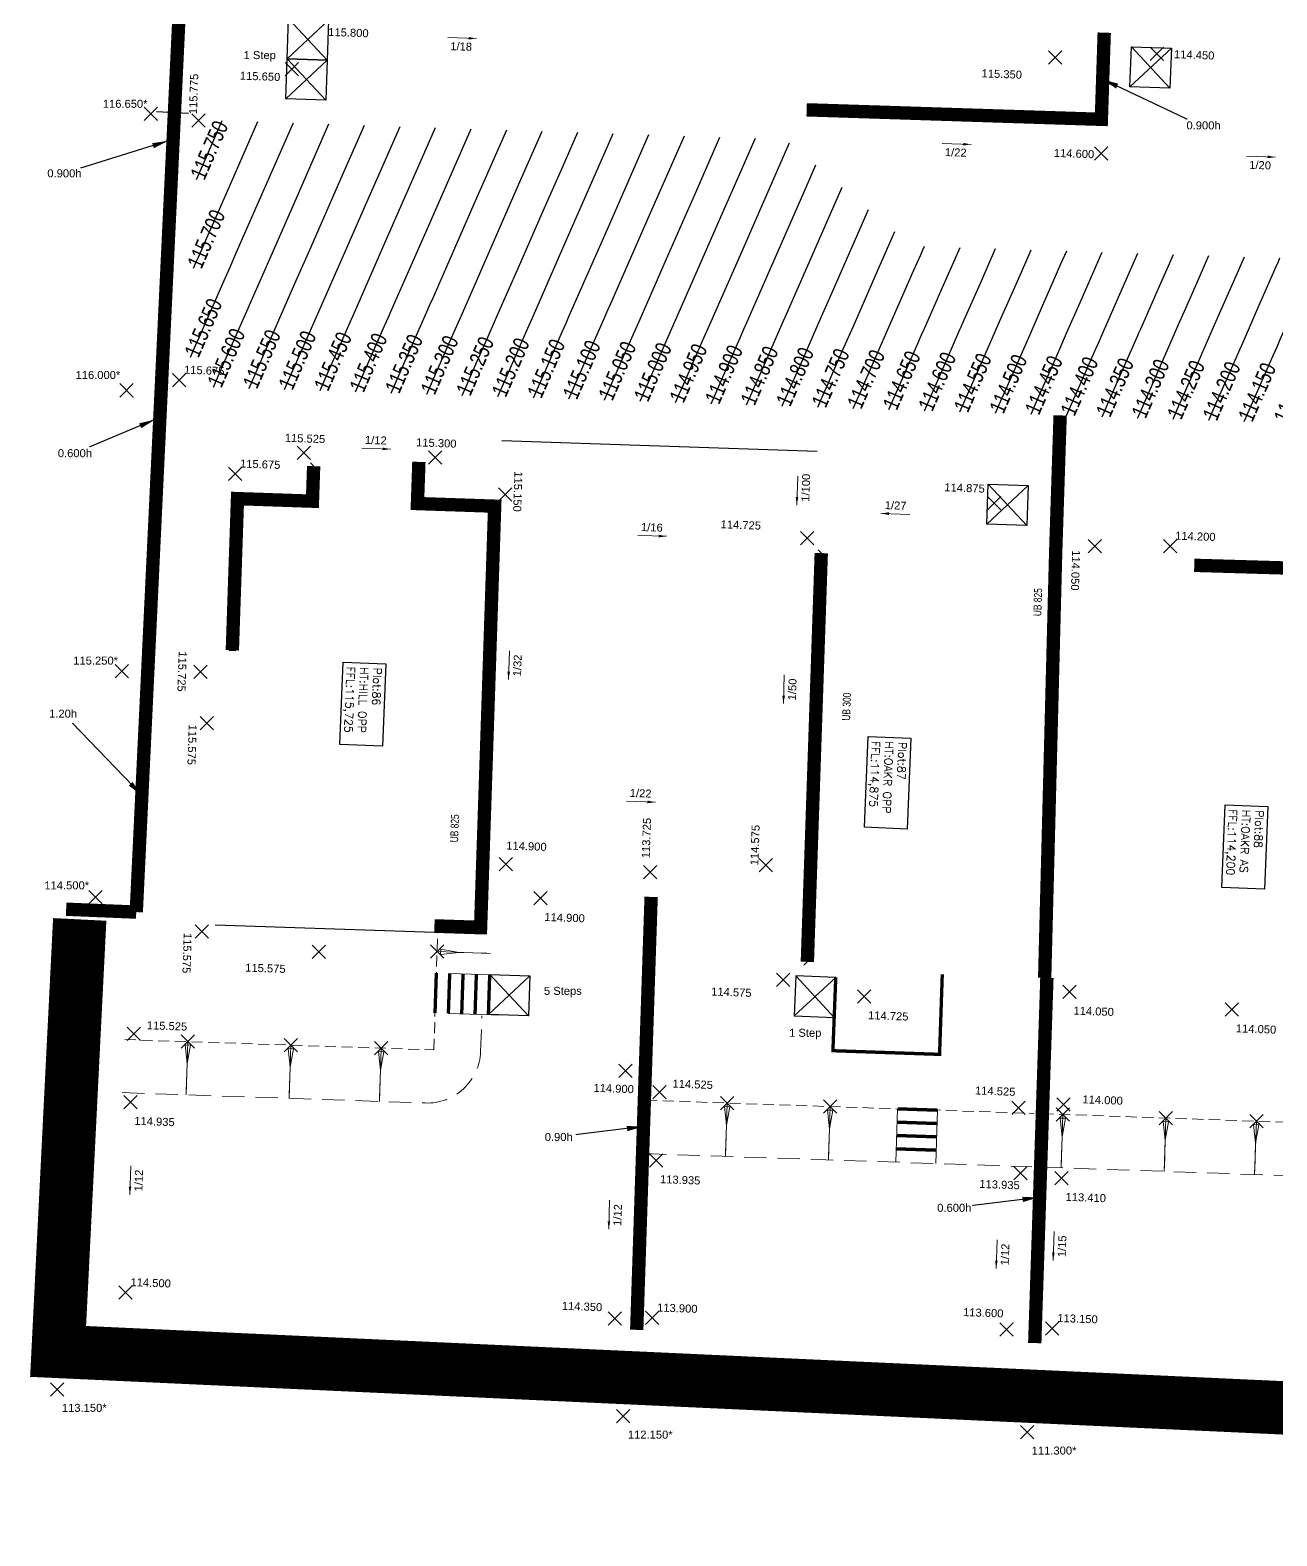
# Model space of a CAD drawing. Header units: metres. Extents: x 287878 to 288371, y 62805 to 63080.
# Drawn here: x 288021.35 to 288049.39, y 62805.27 to 62839.13 of the extents above; entities that cross this region are included whole.
import ezdxf
from ezdxf.enums import TextEntityAlignment as Align

# ---------------------------------------------------------------- set-up
doc = ezdxf.new("R2010")
doc.units = ezdxf.units.M
doc.header["$PDMODE"] = 3
doc.header["$PDSIZE"] = 0.15
doc.linetypes.add('DASHED', pattern=[1.4, 0.7, -0.7])
doc.linetypes.add('HIDDEN', pattern=[0.375, 0.25, -0.125])
doc.layers.get('0').transparency = 0.25
for name, color, linetype, lineweight in [('EXP - DESIGN LINES', 1, 'HIDDEN', 9), ('EXP - LEVELS TEXT', 3, 'Continuous', 18), ('EXP - RETAINING WALLS - 0.6m', 190, 'Continuous', 18), ('EXP - STEPS', 240, 'Continuous', 18), ('EXP - UNDERBUILD', 94, 'UNDERBUILD', 35), ('EXP-EW-BANKS&CUTTINGS', 251, 'HIDDEN', 18), ('EXP-EW-GRADIENTS', 3, 'Continuous', 18), ('EXP-EW-GRADIENTS-TEXT', 3, 'Continuous', 18), ('EXP-EW-LEVEL-LANDING', 1, 'Continuous', 25), ('EXP-EW-LEVELS-POINTS', 3, 'Continuous', 18), ('EXP-EW-LEVELS-TEXT', 3, 'Continuous', 18), ('EXP-EW-RAISED-DPC', 160, 'TANKING', 35), ('EXP-EW-RETAINING-WALL-HEIGHTS', 3, 'Continuous', 18), ('EXP-LEVEL-LANDING', 1, 'Continuous', 25)]:
    doc.layers.add(name, color=color, linetype=linetype, lineweight=lineweight)
doc.layers.add('EXP-EW-BANKS&CUTTINGS-WORKING', color=255, linetype='Continuous', lineweight=18, plot=False)
doc.layers.add('EXP_-_S3D_-_HOUSE_DOORS', color=3, linetype='Continuous', true_color=0x00ff00)
doc.layers.add('XREF - SOUTHERN CONTOURS$0$EXP_-_EW_-_CONT-PRIMARY', color=1, linetype='Continuous', true_color=0xff0000)
for name, color, linetype in [('Rollover', 72, 'DASHED'), ('XREF - SOUTHERN CONTOURS$0$EXP_-_EW_CONT-SECONDARY', 8, 'Continuous'), ('XREF - SOUTHERN CONTOURS$0$EXP_-_EW_CONT-SECONDARY TEXT', 8, 'Continuous'), ('XREF - SS - FFFL$0$EXP - PEN 1', 1, 'Continuous')]:
    doc.layers.add(name, color=color, linetype=linetype)
doc.layers.add('Working', color=181, linetype='Continuous', plot=False)
doc.styles.add('18 @ 1 to 200', font='arial.ttf', dxfattribs={"height": 0.36})
doc.styles.add('18 @ 1 to 500', font='arial.ttf', dxfattribs={"height": 0.9})
doc.styles.add('Century Gothic', font='arial.ttf')
doc.styles.add('ESTROAD', font='arial.ttf', dxfattribs={"width": 0.75})
doc.styles.add('XREF - SOUTHERN CONTOURS$0$ESTROAD', font='arial.ttf', dxfattribs={"width": 0.75})
doc.styles.add('XREF - SS - FFFL$0$Standard', font='simplex.shx')
doc.linetypes.add('TANKING', pattern='A,0.3,-0.1575,["V",Century Gothic,S=0.3,R=0,X=-0.1464,Y=-0.15],-0.1575', length=0.615)
doc.linetypes.add('UNDERBUILD', pattern='A,0.3,-0.1575,["O",Century Gothic,S=0.3,R=0,X=-0.181,Y=-0.15],-0.1575', length=0.615)
doc.dimstyles.new('1 to 200 (18)', dxfattribs={"dimtxt": 0.36, "dimasz": 0.36, "dimexe": 0.09, "dimexo": 0.09, "dimgap": 0.12, "dimtad": 1, "dimdec": 3, "dimzin": 0, "dimdsep": 46, "dimtxsty": '18 @ 1 to 200', "dimcen": 0.12, "dimadec": 0, "dimazin": 0, "dimtfac": 1, "dimtdec": 3, "dimtofl": 0, "dimtmove": 0, "dimatfit": 3, "dimfxl": 0.12, "dimtolj": 1, "dimtzin": 0, "dimarcsym": 1})

# ---------------------------------------------------------------- blocks, each defined once
blk = doc.blocks.new('XREF - SOUTHERN CONTOURS')
at = {"layer": 'XREF - SOUTHERN CONTOURS$0$EXP_-_EW_-_CONT-PRIMARY', "flags": 128}
for points in [[(580.083274, 100.402012), (580.306309, 100.90992), (580.665575, 101.728062)], [(582.065125, 95.678165), (582.157954, 95.88956), (582.283398, 96.175229), (582.618369, 96.938045), (582.866248, 97.502528), (583.329653, 98.557821), (583.916102, 99.893315), (584.333522, 100.843887), (584.663362, 101.595019)], [(586.062912, 95.545121), (586.155741, 95.756517), (586.281185, 96.042186), (586.616156, 96.805001), (586.864035, 97.369485), (587.32744, 98.424778), (587.913889, 99.760272), (588.331308, 100.710844), (588.661149, 101.461975)], [(590.060699, 95.412078), (590.153527, 95.623473), (590.278972, 95.909142), (590.613943, 96.671958), (590.861822, 97.236441), (591.325227, 98.291734), (591.911676, 99.627229), (592.329095, 100.5778), (592.622711, 101.246439), (592.658936, 101.328932)], [(594.058485, 95.279034), (594.151314, 95.49043), (594.276759, 95.776099), (594.61173, 96.538914), (594.859608, 97.103398), (595.360229, 98.24344), (595.792751, 99.228402)], [(598.056272, 95.145991), (598.149101, 95.357386), (598.274546, 95.643056), (598.609517, 96.405871), (598.857395, 96.970354), (599.069932, 97.454356), (599.357144, 98.108411), (599.530348, 98.50284), (599.658518, 98.794718)], [(602.054059, 95.012948), (602.146888, 95.224343), (602.272332, 95.510012), (602.607303, 96.272828), (602.855182, 96.837311), (603.067719, 97.321312), (603.354931, 97.975368), (603.528135, 98.369797), (603.656305, 98.661674)]]:
    blk.add_lwpolyline(points, dxfattribs=at)
at = {"layer": 'XREF - SOUTHERN CONTOURS$0$EXP_-_EW_CONT-SECONDARY', "flags": 128}
for points in [[(579.95023, 96.404225), (580.018755, 96.560273), (580.065169, 96.665971), (580.150267, 96.85976), (580.467576, 97.582354), (580.706022, 98.125358), (580.832295, 98.412914), (581.009297, 98.815992), (582.220793, 101.57488), (582.26469, 101.674845)], [(580.016752, 98.403118), (580.080134, 98.547456), (580.127859, 98.656137), (580.371374, 99.210684), (580.442535, 99.372736), (580.929601, 100.481909), (581.465133, 101.701454)], [(580.46601, 95.731382), (580.66557, 96.185831), (581.244441, 97.504068), (581.267133, 97.555745), (581.284186, 97.594579), (581.293217, 97.615144), (581.576059, 98.259248), (582.33286, 99.982678), (583.064247, 101.648236)], [(581.265568, 95.704773), (581.265971, 95.705692), (581.267321, 95.708767), (581.726729, 96.754956), (582.066691, 97.529137), (582.142821, 97.702504), (582.329322, 98.127217), (582.661688, 98.884099), (583.333191, 100.413283), (583.863805, 101.621628)], [(582.864682, 95.651556), (583.049594, 96.072648), (583.299475, 96.641692), (583.51001, 97.121133), (583.665805, 97.475919), (584.329984, 98.988426), (585.170516, 100.902532), (585.333853, 101.274492), (585.462919, 101.56841)], [(583.66424, 95.624947), (583.941235, 96.255736), (584.315552, 97.108154), (584.40165, 97.304221), (584.465363, 97.449311), (585.330315, 99.41903), (586.262477, 101.541801)], [(584.463797, 95.598339), (584.832875, 96.438825), (585.26492, 97.422702), (585.326778, 97.563569), (585.405061, 97.741839), (586.330646, 99.849635), (587.062034, 101.515193)], [(585.263354, 95.57173), (585.2641, 95.573428), (585.265108, 95.575723), (585.724516, 96.621913), (586.064477, 97.396093), (586.327109, 97.994173), (586.659475, 98.751055), (587.330977, 100.280239), (587.861592, 101.488584)], [(586.862469, 95.518513), (587.047381, 95.939605), (587.297262, 96.508648), (587.507797, 96.988089), (587.663592, 97.342876), (588.327771, 98.855382), (589.168303, 100.769489), (589.331639, 101.141448), (589.460706, 101.435367)], [(587.662026, 95.491904), (587.939022, 96.122693), (588.313339, 96.975111), (588.399437, 97.171178), (588.46315, 97.316267), (589.328102, 99.285987), (590.260264, 101.408758)], [(588.461584, 95.465295), (588.830662, 96.305781), (589.262707, 97.289659), (589.324565, 97.430525), (589.402848, 97.608795), (590.328433, 99.716591), (591.059821, 101.382149)], [(589.261141, 95.438687), (589.261887, 95.440385), (589.262895, 95.44268), (589.722303, 96.48887), (590.062264, 97.26305), (590.324896, 97.86113), (590.657262, 98.618012), (591.328764, 100.147196), (591.859378, 101.355541)], [(590.860256, 95.385469), (591.045168, 95.806561), (591.295049, 96.375605), (591.505583, 96.855046), (591.661379, 97.209833), (592.325558, 98.722339), (593.334069, 101.018977), (593.425121, 101.226327)], [(591.659813, 95.35886), (591.936808, 95.98965), (592.311126, 96.842067), (592.397224, 97.038134), (592.460936, 97.183224), (593.776093, 100.178174), (594.017029, 100.726846)], [(592.459371, 95.332252), (592.828449, 96.172738), (593.260494, 97.156615), (593.354549, 97.370803), (594.608936, 100.227365)], [(593.258928, 95.305643), (593.259674, 95.307341), (593.260682, 95.309636), (593.720089, 96.355826), (594.060051, 97.130006), (594.403447, 97.912006), (595.200843, 99.727883)], [(594.858043, 95.252426), (595.042955, 95.673518), (595.292836, 96.242561), (595.50337, 96.722003), (595.659166, 97.076789), (596.215346, 98.343354), (596.375435, 98.707917), (596.424202, 98.818972), (596.460289, 98.901152)], [(595.6576, 95.225817), (595.934595, 95.856606), (596.308913, 96.709024), (596.395011, 96.905091), (596.458723, 97.05018), (596.855426, 97.953576), (597.259846, 98.874544)], [(596.457157, 95.199208), (596.826236, 96.039694), (597.258281, 97.023572), (597.286651, 97.088179), (597.32499, 97.175486), (597.747067, 98.136664), (598.059404, 98.847935)], [(597.256715, 95.1726), (597.257461, 95.174298), (597.258468, 95.176593), (597.717876, 96.222783), (598.057838, 96.996963), (598.178292, 97.271267), (598.341067, 97.641949), (598.638707, 98.319752), (598.858961, 98.821326)], [(598.85583, 95.119382), (599.040742, 95.540475), (599.290623, 96.109518), (599.501157, 96.588959), (599.656953, 96.943746), (599.961573, 97.637444), (600.373221, 98.574874), (600.421988, 98.685929), (600.458076, 98.768109)], [(599.655387, 95.092774), (599.932382, 95.723563), (600.3067, 96.575981), (600.392798, 96.772047), (600.45651, 96.917137), (600.853213, 97.820532), (601.257633, 98.7415)], [(600.454944, 95.066165), (600.824023, 95.906651), (601.256067, 96.890528), (601.284438, 96.955136), (601.322777, 97.042443), (601.744854, 98.00362), (602.057191, 98.714892)], [(601.254502, 95.039556), (601.255247, 95.041255), (601.256255, 95.04355), (601.715663, 96.089739), (602.055625, 96.86392), (602.176079, 97.138224), (602.338854, 97.508906), (602.636494, 98.186709), (602.856748, 98.688283)], [(602.853616, 94.986339), (603.038528, 95.407431), (603.288409, 95.976475), (603.498944, 96.455916), (603.654739, 96.810702), (603.95936, 97.504401), (604.371008, 98.441831), (604.419775, 98.552885), (604.455863, 98.635066)], [(603.653174, 94.95973), (603.930169, 95.590519), (604.304487, 96.442937), (604.390584, 96.639004), (604.454297, 96.784094), (604.851, 97.687489), (605.25542, 98.608457)]]:
    blk.add_lwpolyline(points, dxfattribs=at)
at = {"layer": 'XREF - SOUTHERN CONTOURS$0$EXP_-_EW_-_CONT-PRIMARY', "char_height": 0.36, "width": 2.52, "attachment_point": 5, "rotation": 66.292534, "line_spacing_factor": 0.888, "style": 'XREF - SOUTHERN CONTOURS$0$ESTROAD'}
for s, insert in [('115.750', (580.372762, 101.061251)), ('115.500', (582.354613, 96.337404)), ('115.250', (586.3524, 96.204361)), ('115.000', (590.350187, 96.071317)), ('114.750', (594.347974, 95.938274)), ('114.500', (598.34576, 95.80523)), ('114.250', (602.343547, 95.672187))]:
    blk.add_mtext(s, dxfattribs=dict(at, insert=insert))
at = {"layer": 'XREF - SOUTHERN CONTOURS$0$EXP_-_EW_CONT-SECONDARY TEXT', "char_height": 0.36, "width": 2.52, "attachment_point": 5, "rotation": 66.292534, "line_spacing_factor": 0.888, "style": 'XREF - SOUTHERN CONTOURS$0$ESTROAD'}
for s, insert in [('115.700', (580.30624, 99.062358)), ('115.650', (580.239719, 97.063464)), ('115.600', (580.755498, 96.390621)), ('115.550', (581.555056, 96.364013)), ('115.450', (583.154171, 96.310795)), ('115.400', (583.953728, 96.284187)), ('115.350', (584.753285, 96.257578)), ('115.300', (585.552843, 96.230969)), ('115.200', (587.151957, 96.177752)), ('115.150', (587.951515, 96.151143)), ('115.100', (588.751072, 96.124535)), ('115.050', (589.550629, 96.097926)), ('114.950', (591.149744, 96.044708)), ('114.900', (591.949302, 96.0181)), ('114.850', (592.748859, 95.991491)), ('114.800', (593.548416, 95.964882)), ('114.700', (595.147531, 95.911665)), ('114.650', (595.947088, 95.885056)), ('114.600', (596.746646, 95.858448)), ('114.550', (597.546203, 95.831839)), ('114.450', (599.145318, 95.778622)), ('114.400', (599.944875, 95.752013)), ('114.350', (600.744433, 95.725404)), ('114.300', (601.54399, 95.698796)), ('114.200', (603.143105, 95.645578)), ('114.150', (603.942662, 95.61897)), ('114.100', (604.742219, 95.592361))]:
    blk.add_mtext(s, dxfattribs=dict(at, insert=insert))
blk = doc.blocks.new('*U25')
at = {"layer": 'EXP - STEPS'}
for p, q in [((-0.45, 1.2), (-0.45, 2.4)), ((0.45, 1.2), (0.45, 2.4))]:
    blk.add_line(p, q, dxfattribs=at)
at = {"layer": 'EXP - STEPS', "const_width": 0.075}
for points in [[(-0.45, 2.1), (0.45, 2.1)], [(-0.45, 1.8), (0.45, 1.8)], [(-0.45, 1.5), (0.45, 1.5)], [(-0.45, 1.2), (0.45, 1.2)]]:
    blk.add_lwpolyline(points, dxfattribs=at)
blk = doc.blocks.new('*U483')
at = {"layer": 'EXP-LEVEL-LANDING', "ltscale": 2}
for p, q in [((-7.774, 0.792), (-8.368, -0.333)), ((-7.508, -0.068), (-8.634, 0.527))]:
    blk.add_line(p, q, dxfattribs=at)
blk.add_lwpolyline([(-8.368, -0.333), (-8.634, 0.527), (-7.774, 0.792), (-7.508, -0.068)], close=True, dxfattribs=at)
blk = doc.blocks.new('*U567')
at = {"layer": 'EXP-LEVEL-LANDING', "ltscale": 2}
for p, q in [((-8.47, 0.083), (-9.102, -1.022)), ((-9.338, -0.154), (-8.233, -0.785))]:
    blk.add_line(p, q, dxfattribs=at)
blk.add_lwpolyline([(-8.233, -0.785), (-9.102, -1.022), (-9.338, -0.154), (-8.47, 0.083)], close=True, dxfattribs=at)
blk = doc.blocks.new('XREF - SS - FFFL')
at = {"layer": 'XREF - SS - FFFL$0$EXP - PEN 1', "char_height": 0.18, "attachment_point": 1, "rotation": 267.7118, "style": 'XREF - SS - FFFL$0$Standard', "bg_fill": 19, "box_fill_scale": 1.5, "bg_fill_color": 256, "bg_fill_transparency": 0}
for s, width, insert in [('\\pt0.9;Plot:86\\P\\ptz;HT:HILL OPP  \\PFFL:115,725', 1.67323, (584.248, 89.42)), ('\\pt0.9;Plot:87\\P\\ptz;HT:OAKR OPP  \\PFFL:114,875', 1.8618, (596.058, 87.748)), ('\\pt0.9;Plot:88\\P\\ptz;HT:OAKR AS  \\PFFL:114,200', 1.6818, (604.089, 86.213))]:
    blk.add_mtext_dynamic_manual_height_columns(s, width=width, gutter_width=1, heights=[0], dxfattribs=dict(at, insert=insert))
blk = doc.blocks.new('*U333')
at = {"layer": 'EXP-LEVEL-LANDING', "ltscale": 2}
for p, q in [((-7.618, 0.46), (-8.743, 1.054)), ((-8.478, 0.194), (-7.883, 1.32))]:
    blk.add_line(p, q, dxfattribs=at)
blk.add_lwpolyline([(-8.743, 1.054), (-7.883, 1.32), (-7.618, 0.46), (-8.478, 0.194)], close=True, dxfattribs=at)
blk = doc.blocks.new('*U334')
at = {"layer": 'EXP-LEVEL-LANDING', "ltscale": 2}
for p, q in [((-7.618, 0.46), (-8.743, 1.054)), ((-8.478, 0.194), (-7.883, 1.32))]:
    blk.add_line(p, q, dxfattribs=at)
blk.add_lwpolyline([(-8.743, 1.054), (-7.883, 1.32), (-7.618, 0.46), (-8.478, 0.194)], close=True, dxfattribs=at)
blk = doc.blocks.new('*U335')
at = {"layer": 'EXP-LEVEL-LANDING', "ltscale": 2}
for p, q in [((-7.618, 0.46), (-8.743, 1.054)), ((-8.478, 0.194), (-7.883, 1.32))]:
    blk.add_line(p, q, dxfattribs=at)
blk.add_lwpolyline([(-8.743, 1.054), (-7.883, 1.32), (-7.618, 0.46), (-8.478, 0.194)], close=True, dxfattribs=at)
blk = doc.blocks.new('*U321')
at = {"layer": 'EXP-EW-BANKS&CUTTINGS', "linetype": 'Continuous'}
blk.add_lwpolyline([(-0.012, -1.12), (-0.005, -0.496), (0.06, -0.081), (-0.061, -0.079), (-0.005, -0.496)], dxfattribs=at)
at = {"layer": 'EXP-EW-BANKS&CUTTINGS-WORKING'}
blk.add_line((-0.013, -1.2), (0, 0), dxfattribs=at)
blk.add_point((0, 0), dxfattribs=at)
blk = doc.blocks.new('*U322')
at = {"layer": 'EXP-EW-BANKS&CUTTINGS', "linetype": 'Continuous'}
blk.add_lwpolyline([(-0.012, -1.12), (-0.005, -0.496), (0.06, -0.081), (-0.061, -0.079), (-0.005, -0.496)], dxfattribs=at)
at = {"layer": 'EXP-EW-BANKS&CUTTINGS-WORKING'}
blk.add_line((-0.013, -1.2), (0, 0), dxfattribs=at)
blk.add_point((0, 0), dxfattribs=at)
blk = doc.blocks.new('*U323')
at = {"layer": 'EXP-EW-BANKS&CUTTINGS', "linetype": 'Continuous'}
blk.add_lwpolyline([(-0.012, -1.12), (-0.005, -0.496), (0.06, -0.081), (-0.061, -0.079), (-0.005, -0.496)], dxfattribs=at)
at = {"layer": 'EXP-EW-BANKS&CUTTINGS-WORKING'}
blk.add_line((-0.013, -1.2), (0, 0), dxfattribs=at)
blk.add_point((0, 0), dxfattribs=at)
blk = doc.blocks.new('*U324')
at = {"layer": 'EXP-EW-BANKS&CUTTINGS', "linetype": 'Continuous'}
blk.add_lwpolyline([(-0.012, -1.12), (-0.005, -0.496), (0.06, -0.081), (-0.061, -0.079), (-0.005, -0.496)], dxfattribs=at)
at = {"layer": 'EXP-EW-BANKS&CUTTINGS-WORKING'}
blk.add_line((-0.013, -1.2), (0, 0), dxfattribs=at)
blk.add_point((0, 0), dxfattribs=at)
blk = doc.blocks.new('*U312')
at = {"layer": 'EXP-EW-BANKS&CUTTINGS', "linetype": 'Continuous'}
blk.add_lwpolyline([(-0.012, -1.12), (-0.005, -0.496), (0.06, -0.081), (-0.061, -0.079), (-0.005, -0.496)], dxfattribs=at)
at = {"layer": 'EXP-EW-BANKS&CUTTINGS-WORKING'}
blk.add_line((-0.013, -1.2), (0, 0), dxfattribs=at)
blk.add_point((0, 0), dxfattribs=at)
blk = doc.blocks.new('*U313')
at = {"layer": 'EXP-EW-BANKS&CUTTINGS', "linetype": 'Continuous'}
blk.add_lwpolyline([(-0.012, -1.12), (-0.005, -0.496), (0.06, -0.081), (-0.061, -0.079), (-0.005, -0.496)], dxfattribs=at)
at = {"layer": 'EXP-EW-BANKS&CUTTINGS-WORKING'}
blk.add_line((-0.013, -1.2), (0, 0), dxfattribs=at)
blk.add_point((0, 0), dxfattribs=at)
blk = doc.blocks.new('*U314')
at = {"layer": 'EXP-EW-BANKS&CUTTINGS', "linetype": 'Continuous'}
blk.add_lwpolyline([(-0.012, -1.12), (-0.005, -0.496), (0.06, -0.081), (-0.061, -0.079), (-0.005, -0.496)], dxfattribs=at)
at = {"layer": 'EXP-EW-BANKS&CUTTINGS-WORKING'}
blk.add_line((-0.013, -1.2), (0, 0), dxfattribs=at)
blk.add_point((0, 0), dxfattribs=at)
blk = doc.blocks.new('*U316')
at = {"layer": 'EXP-EW-BANKS&CUTTINGS', "linetype": 'Continuous'}
blk.add_lwpolyline([(-0.012, -1.12), (-0.005, -0.496), (0.06, -0.081), (-0.061, -0.079), (-0.005, -0.496)], dxfattribs=at)
at = {"layer": 'EXP-EW-BANKS&CUTTINGS-WORKING'}
blk.add_line((-0.013, -1.2), (0, 0), dxfattribs=at)
blk.add_point((0, 0), dxfattribs=at)
blk = doc.blocks.new('*U317')
at = {"layer": 'EXP-EW-BANKS&CUTTINGS', "linetype": 'Continuous'}
blk.add_lwpolyline([(-0.012, -1.12), (-0.005, -0.496), (0.06, -0.081), (-0.061, -0.079), (-0.005, -0.496)], dxfattribs=at)
at = {"layer": 'EXP-EW-BANKS&CUTTINGS-WORKING'}
blk.add_line((-0.013, -1.2), (0, 0), dxfattribs=at)
blk.add_point((0, 0), dxfattribs=at)
blk = doc.blocks.new('*U458')
at = {"layer": 'EXP-LEVEL-LANDING', "ltscale": 2}
for p, q in [((-7.618, 0.46), (-8.743, 1.054)), ((-8.478, 0.194), (-7.883, 1.32))]:
    blk.add_line(p, q, dxfattribs=at)
blk.add_lwpolyline([(-8.743, 1.054), (-7.883, 1.32), (-7.618, 0.46), (-8.478, 0.194)], close=True, dxfattribs=at)
blk = doc.blocks.new('*U345')
at = {"layer": 'EXP-EW-GRADIENTS-TEXT', "color": 0, "style": '18 @ 1 to 200'}
blk.add_attdef('1/00', (0.13, -0.56), '', height=0.36, rotation=0, dxfattribs=at)
at = {"layer": 'EXP-EW-GRADIENTS'}
blk.add_leader([(1.3, 0), (0, 0)], dimstyle='1 to 200 (18)', dxfattribs=at)
blk = doc.blocks.new('*U339')
at = {"layer": 'EXP-EW-GRADIENTS-TEXT', "color": 0, "style": '18 @ 1 to 200'}
blk.add_attdef('1/00', (0.13, -0.56), '', height=0.36, rotation=0, dxfattribs=at)
at = {"layer": 'EXP-EW-GRADIENTS'}
blk.add_leader([(1.3, 0), (0, 0)], dimstyle='1 to 200 (18)', dxfattribs=at)
blk = doc.blocks.new('*U326')
at = {"layer": 'EXP-EW-GRADIENTS-TEXT', "color": 0, "style": '18 @ 1 to 200'}
blk.add_attdef('1/00', (0.13, -0.56), '', height=0.36, rotation=0, dxfattribs=at)
at = {"layer": 'EXP-EW-GRADIENTS'}
blk.add_leader([(1.3, 0), (0, 0)], dimstyle='1 to 200 (18)', dxfattribs=at)
blk = doc.blocks.new('*U331')
at = {"layer": 'EXP-EW-GRADIENTS-TEXT', "color": 0, "style": '18 @ 1 to 200'}
blk.add_attdef('1/00', (0.13, 0.2), '', height=0.36, rotation=360, dxfattribs=at)
at = {"layer": 'EXP-EW-GRADIENTS'}
blk.add_leader([(1.3, 0), (0, 0)], dimstyle='1 to 200 (18)', dxfattribs=at)
blk = doc.blocks.new('*U332')
at = {"layer": 'EXP-EW-GRADIENTS-TEXT', "color": 0, "style": '18 @ 1 to 200'}
blk.add_attdef('1/00', (-1.139, -0.56), '', height=0.36, rotation=360, dxfattribs=at)
at = {"layer": 'EXP-EW-GRADIENTS'}
blk.add_leader([(-1.3, 0), (0, 0)], dimstyle='1 to 200 (18)', dxfattribs=at)
blk = doc.blocks.new('*U319')
at = {"layer": 'EXP-EW-GRADIENTS-TEXT', "color": 0, "style": '18 @ 1 to 200'}
blk.add_attdef('1/00', (-1.139, -0.56), '', height=0.36, rotation=360, dxfattribs=at)
at = {"layer": 'EXP-EW-GRADIENTS'}
blk.add_leader([(-1.3, 0), (0, 0)], dimstyle='1 to 200 (18)', dxfattribs=at)
blk = doc.blocks.new('*U320')
at = {"layer": 'EXP-EW-GRADIENTS-TEXT', "color": 0, "style": '18 @ 1 to 200'}
blk.add_attdef('1/00', (-1.139, -0.56), '', height=0.36, rotation=360, dxfattribs=at)
at = {"layer": 'EXP-EW-GRADIENTS'}
blk.add_leader([(-1.3, 0), (0, 0)], dimstyle='1 to 200 (18)', dxfattribs=at)
blk = doc.blocks.new('*U325')
at = {"layer": 'EXP-EW-GRADIENTS-TEXT', "color": 0, "style": '18 @ 1 to 200'}
blk.add_attdef('1/00', (0.13, 0.2), '', height=0.36, rotation=360, dxfattribs=at)
at = {"layer": 'EXP-EW-GRADIENTS'}
blk.add_leader([(1.3, 0), (0, 0)], dimstyle='1 to 200 (18)', dxfattribs=at)
blk = doc.blocks.new('*U300')
at = {"layer": 'EXP-EW-GRADIENTS-TEXT', "color": 0, "style": '18 @ 1 to 200'}
blk.add_attdef('1/00', (0.13, 0.2), '', height=0.36, rotation=360, dxfattribs=at)
at = {"layer": 'EXP-EW-GRADIENTS'}
blk.add_leader([(1.3, 0), (0, 0)], dimstyle='1 to 200 (18)', dxfattribs=at)
blk = doc.blocks.new('*U315')
at = {"layer": 'EXP-EW-GRADIENTS-TEXT', "color": 0, "style": '18 @ 1 to 200'}
blk.add_attdef('1/00', (-1.139, -0.56), '', height=0.36, rotation=360, dxfattribs=at)
at = {"layer": 'EXP-EW-GRADIENTS'}
blk.add_leader([(-1.3, 0), (0, 0)], dimstyle='1 to 200 (18)', dxfattribs=at)
blk = doc.blocks.new('*U309')
at = {"layer": 'EXP-EW-GRADIENTS-TEXT', "color": 0, "style": '18 @ 1 to 200'}
blk.add_attdef('1/00', (-1.139, -0.56), '', height=0.36, rotation=360, dxfattribs=at)
at = {"layer": 'EXP-EW-GRADIENTS'}
blk.add_leader([(-1.3, 0), (0, 0)], dimstyle='1 to 200 (18)', dxfattribs=at)
blk = doc.blocks.new('*U310')
at = {"layer": 'EXP-EW-GRADIENTS-TEXT', "color": 0, "style": '18 @ 1 to 200'}
blk.add_attdef('1/00', (-1.139, -0.56), '', height=0.36, rotation=360, dxfattribs=at)
at = {"layer": 'EXP-EW-GRADIENTS'}
blk.add_leader([(-1.3, 0), (0, 0)], dimstyle='1 to 200 (18)', dxfattribs=at)
blk = doc.blocks.new('*U311')
at = {"layer": 'EXP-EW-GRADIENTS-TEXT', "color": 0, "style": '18 @ 1 to 200'}
blk.add_attdef('1/00', (-1.139, -0.56), '', height=0.36, rotation=360, dxfattribs=at)
at = {"layer": 'EXP-EW-GRADIENTS'}
blk.add_leader([(-1.3, 0), (0, 0)], dimstyle='1 to 200 (18)', dxfattribs=at)
blk = doc.blocks.new('*U459')
at = {"layer": 'EXP-EW-GRADIENTS-TEXT', "color": 0, "style": '18 @ 1 to 200'}
blk.add_attdef('1/00', (-1.139, 0.2), '', height=0.36, rotation=0, dxfattribs=at)
at = {"layer": 'EXP-EW-GRADIENTS'}
blk.add_leader([(-1.3, 0), (0, 0)], dimstyle='1 to 200 (18)', dxfattribs=at)

msp = doc.modelspace()

# ---------------------------------------------------------------- linework, layer by layer
at = {"layer": 'EXP - DESIGN LINES', "elevation": 0}
msp.add_lwpolyline([(288023.477, 62816.426), (288030.428, 62816.194), (288030.518, 62818.83)], dxfattribs=at)
at = {"layer": 'EXP - DESIGN LINES'}
for points in [[(288044.117, 62814.757), (288050.112, 62814.55), (288050.169, 62816.27)], [(288035.203, 62815.06), (288043.923, 62814.764)]]:
    msp.add_lwpolyline(points, dxfattribs=at)
at = {"layer": 'EXP - RETAINING WALLS - 0.6m', "const_width": 0.3}
for points in [[(288024.594, 62837.266), (288024.792, 62841.428)], [(288045.509, 62839.068), (288045.444, 62837.119), (288038.815, 62837.333)], [(288023.987, 62824.544), (288024.594, 62837.266)], [(288044.416, 62827.363), (288044.517, 62830.461)], [(288023.736, 62819.292), (288023.987, 62824.544)], [(288035.317, 62819.634), (288034.993, 62809.898)], [(288023.736, 62819.292), (288022.159, 62819.357)], [(288044.219, 62817.812), (288043.946, 62809.601)]]:
    msp.add_lwpolyline(points, dxfattribs=at)
at = {"layer": 'EXP - STEPS', "const_width": 0.075, "elevation": 0.006}
msp.add_lwpolyline([(288030.486, 62817.924), (288030.456, 62817.025)], dxfattribs=at)
at = {"layer": 'EXP - STEPS', "const_width": 0.075}
msp.add_lwpolyline([(288039.47, 62817.824), (288039.406, 62816.175), (288041.805, 62816.093), (288041.866, 62817.892)], dxfattribs=at)
at = {"layer": 'EXP - UNDERBUILD', "const_width": 0.3, "flags": 128}
for points in [[(288030.443, 62818.983), (288031.481, 62818.948), (288031.798, 62828.42), (288030.061, 62828.479), (288030.093, 62829.416)], [(288038.831, 62818.173), (288039.144, 62827.365)], [(288044.169, 62817.814), (288044.416, 62827.363)], [(288050.866, 62817.689), (288051.182, 62826.984), (288047.534, 62827.09)]]:
    msp.add_lwpolyline(points, dxfattribs=at)
at = {"layer": 'EXP-EW-BANKS&CUTTINGS', "ltscale": 2}
for points in [[(288023.42, 62815.232), (288030.233, 62815, 0.415058), (288031.481, 62816.156), (288031.509, 62816.959)], [(288044.076, 62813.558), (288049.775, 62813.361, 0.418999), (288051.012, 62814.543), (288051.069, 62816.241)]]:
    msp.add_lwpolyline(points, format="xyb", dxfattribs=at)
msp.add_lwpolyline([(288035.162, 62813.861), (288043.882, 62813.564)], dxfattribs=at)
at = {"layer": 'EXP-EW-LEVELS-POINTS'}
for p in [(288044.404, 62838.509), (288046.694, 62838.589), (288027.235, 62838.248), (288024.062, 62837.244), (288025.134, 62837.092), (288045.441, 62836.354), (288023.518, 62831.025), (288024.698, 62831.254), (288027.503, 62829.616), (288025.957, 62829.144), (288032.031, 62828.686), (288038.828, 62827.703), (288045.297, 62827.52), (288046.992, 62827.522), (288023.411, 62824.707), (288025.182, 62824.697), (288025.322, 62823.54), (288032.052, 62820.367), (288035.297, 62820.191), (288037.898, 62820.346), (288022.82, 62819.628), (288032.828, 62819.603), (288025.21, 62818.854), (288027.841, 62818.401), (288038.29, 62817.772, 0.008), (288044.728, 62817.497), (288040.108, 62817.393), (288048.381, 62817.099), (288023.678, 62816.557), (288034.744, 62815.725), (288035.502, 62815.245), (288023.603, 62815.019), (288043.581, 62814.887), (288044.593, 62814.963), (288035.428, 62813.706), (288043.628, 62813.419), (288044.55, 62813.309), (288023.493, 62810.736), (288034.498, 62810.151), (288035.339, 62810.166), (288043.313, 62809.903), (288044.341, 62809.93), (288021.958, 62808.559), (288034.689, 62807.956), (288043.772, 62807.599)]:
    msp.add_point(p, dxfattribs=at)
at = {"layer": 'EXP-EW-RAISED-DPC', "const_width": 0.3, "flags": 128}
msp.add_lwpolyline([(288025.897, 62825.179), (288026.013, 62828.59), (288027.699, 62828.532), (288027.726, 62829.319)], dxfattribs=at)
at = {"layer": 'Rollover', "const_width": 1.2}
msp.add_lwpolyline([(288136.499, 62829.825, -0.326482), (288127.627, 62813.625), (288118.978, 62809.357), (288112.21, 62807.178), (288106.748, 62806.269), (288099.006, 62805.866), (288021.978, 62809.413), (288022.464, 62819.127)], format="xyb", dxfattribs=at)
at = {"layer": 'Working'}
for points in [[(288024.912, 62837.25), (288024.193, 62837.286)], [(288031.96, 62829.898), (288039.052, 62829.657)], [(288027.654, 62829.397), (288027.798, 62829.242)], [(288025.94, 62828.667), (288026.085, 62828.512)], [(288027.627, 62828.61), (288027.772, 62828.455)], [(288039.071, 62827.442), (288039.216, 62827.287)], [(288025.822, 62825.182), (288025.972, 62825.177)], [(288038.754, 62818.101), (288038.909, 62818.246)]]:
    msp.add_lwpolyline(points, dxfattribs=at)

# ---------------------------------------------------------------- block references
msp.add_blockref('XREF - SOUTHERN CONTOURS', (287445.006, 62735.366))
at = {"layer": 'EXP - STEPS'}
for p, rotation in [((288029.572, 62817.504, 0.006), 268.0877400588853), ((288041.353, 62816.052), 178.051564095726)]:
    msp.add_blockref('*U25', p, dxfattribs=dict(at, rotation=rotation))
at = {"layer": 'EXP-EW-BANKS&CUTTINGS', "linetype": 'Continuous', "rotation": 358.7073968042964}
for name, p in [('*U322', (288024.897, 62816.382)), ('*U323', (288027.214, 62816.302)), ('*U324', (288029.247, 62816.234)), ('*U316', (288037.029, 62814.997, 0)), ('*U317', (288039.346, 62814.917, 0)), ('*U312', (288044.581, 62814.738, 0)), ('*U313', (288046.898, 62814.658, 0)), ('*U314', (288048.931, 62814.59, 0))]:
    msp.add_blockref(name, p, dxfattribs=at)
at = {"layer": 'EXP-EW-GRADIENTS', "xscale": 0.5, "yscale": 0.5, "zscale": 0.5, "rotation": 88.0939209224375}
for name, p, values in [('*U315', (288023.612, 62813.587), {'1/00': '1/12'}), ('*U309', (288034.384, 62812.811), {'1/00': '1/12'}), ('*U310', (288043.099, 62811.924), {'1/00': '1/12'}), ('*U311', (288044.381, 62812.107), {'1/00': '1/15'})]:
    msp.add_blockref(name, p, dxfattribs=at).add_auto_attribs(values)
at = {"layer": 'EXP-EW-LEVEL-LANDING', "extrusion": (0.010287, 0.006598, 0.999925), "rotation": 160.9406070921249}
msp.add_blockref('*U483', (288009.33, 62799.36, 3377.417), dxfattribs=at)
at = {"layer": 'EXP-EW-LEVEL-LANDING', "extrusion": (0.009507, -0.007679, 0.999925), "xscale": -1, "rotation": 12.81004616992515}
msp.add_blockref('*U567', (288017.311, 62835.08, 2256.157), dxfattribs=at)

# ---------------------------------------------------------------- texts
at = {"layer": 'EXP - LEVELS TEXT', "char_height": 0.18, "attachment_point": 1, "style": '18 @ 1 to 500'}
for s, width, insert in [('1 Step', 0.84483, (288026.15, 62838.653)), ('5 Steps', 2.15053, (288032.906, 62817.611)), ('1 Step', 2.15053, (288038.42, 62816.668))]:
    msp.add_mtext_dynamic_manual_height_columns(s, width=width, gutter_width=1, heights=[0], dxfattribs=dict(at, insert=insert))
at = {"layer": 'EXP-EW-LEVELS-TEXT', "style": '18 @ 1 to 200'}
for s, rotation, p in [('115.800', 357.9066, (288028.051, 62838.996)), ('114.450', 357.9066, (288047.075, 62838.495)), ('115.350', 357.9126, (288042.747, 62838.064)), ('115.775', 88.091, (288025.101, 62837.233)), ('115.650', 357.9066, (288026.064, 62838.013)), ('116.650*', 0.0413, (288022.983, 62837.378)), ('114.600', 357.9126, (288044.372, 62836.276)), ('115.675', 357.9126, (288024.808, 62831.4)), ('116.000*', 0.0413, (288022.37, 62831.28)), ('115.525', 357.9126, (288027.074, 62829.87)), ('115.675', 357.9126, (288026.067, 62829.29)), ('115.150', 268.091, (288032.244, 62829.206)), ('114.725', 357.9066, (288036.877, 62827.925)), ('114.200', 358.0545, (288047.102, 62827.668)), ('114.050', 268.091, (288044.789, 62827.433)), ('115.250*', 0.0413, (288022.319, 62824.857)), ('115.725', 268.0486, (288024.692, 62825.159)), ('115.575', 268.0545, (288024.917, 62823.511)), ('113.725', 88.0545, (288035.285, 62820.5)), ('114.575', 88.0545, (288037.728, 62820.342)), ('114.900', 357.9126, (288032.055, 62820.701)), ('114.500*', 0.0413, (288021.669, 62819.803)), ('114.900', 357.9066, (288032.914, 62819.094)), ('115.575', 268.0545, (288024.805, 62818.826)), ('115.575', 357.9126, (288026.184, 62817.956)), ('114.575', 357.9126, (288036.665, 62817.418, 0.008)), ('114.725', 357.9066, (288040.194, 62816.885)), ('114.050', 357.9066, (288044.814, 62816.989)), ('115.525', 357.9066, (288023.97, 62816.659)), ('114.050', 357.9066, (288048.467, 62816.59)), ('114.900', 357.9066, (288034.017, 62815.252)), ('114.525', 357.9066, (288035.795, 62815.347)), ('114.525', 357.9066, (288042.599, 62815.193)), ('114.000', 357.9066, (288045.016, 62814.993)), ('114.935', 357.9066, (288023.689, 62814.51)), ('113.935', 357.9066, (288035.514, 62813.198)), ('113.935', 357.9066, (288042.697, 62813.091)), ('113.410', 357.9066, (288044.636, 62812.801)), ('114.500', 357.9126, (288023.603, 62810.882)), ('114.350', 357.9066, (288033.306, 62810.35)), ('113.900', 357.9126, (288035.449, 62810.312)), ('113.600', 357.9066, (288042.331, 62810.209)), ('113.150', 357.9126, (288044.451, 62810.076)), ('113.150*', 0.0413, (288022.063, 62808.054)), ('112.150*', 0.0413, (288034.794, 62807.451)), ('111.300*', 0.0413, (288043.877, 62807.093))]:
    msp.add_text(s, height=0.18, rotation=rotation, dxfattribs=at).set_placement(p)
at = {"layer": 'EXP_-_S3D_-_HOUSE_DOORS', "char_height": 0.18, "width": 2.45, "attachment_point": 5, "rotation": 88.0516, "line_spacing_factor": 0.888, "style": 'ESTROAD'}
for s, insert in [('UB 825', (288044.014, 62826.261)), ('UB 300', (288039.714, 62823.912)), ('UB 825', (288030.897, 62821.176))]:
    msp.add_mtext(s, dxfattribs=dict(at, insert=insert))

# ---------------------------------------------------------------- leaders
at = {"layer": 'EXP-EW-RETAINING-WALL-HEIGHTS'}
for points in [[(288045.474, 62838.019), (288047.753, 62836.94)], [(288024.457, 62836.634), (288022.12, 62835.905)], [(288024.156, 62830.367), (288022.356, 62829.612)], [(288023.861, 62821.918), (288022.09, 62823.755)], [(288035.132, 62814.468), (288033.239, 62814.235)], [(288044.031, 62812.875), (288042.137, 62812.643)]]:
    msp.add_leader(points, dimstyle='1 to 200 (18)', dxfattribs=at)

# ---------------------------------------------------------------- next in the draw order: wipeouts: each hides what was drawn before it
for points in [[(288047.274, 62836.98), (288047.318, 62837.077), (288047.407, 62837.139), (288047.509, 62837.177), (288047.616, 62837.197), (288047.725, 62837.204), (288047.833, 62837.197), (288047.94, 62837.177), (288048.042, 62837.139), (288048.131, 62837.077), (288048.175, 62836.98), (288048.131, 62836.883), (288048.042, 62836.821), (288047.94, 62836.783), (288047.833, 62836.763), (288047.725, 62836.756), (288047.616, 62836.763), (288047.509, 62836.783), (288047.407, 62836.821), (288047.318, 62836.883)], [(288021.674, 62835.89), (288021.718, 62835.987), (288021.807, 62836.049), (288021.909, 62836.087), (288022.016, 62836.107), (288022.124, 62836.114), (288022.233, 62836.107), (288022.34, 62836.087), (288022.442, 62836.049), (288022.531, 62835.987), (288022.575, 62835.89), (288022.531, 62835.794), (288022.442, 62835.731), (288022.34, 62835.694), (288022.233, 62835.673), (288022.124, 62835.666), (288022.016, 62835.673), (288021.909, 62835.694), (288021.807, 62835.731), (288021.718, 62835.794)], [(288021.9, 62829.601), (288021.944, 62829.698), (288022.033, 62829.76), (288022.135, 62829.798), (288022.242, 62829.819), (288022.35, 62829.825), (288022.459, 62829.819), (288022.566, 62829.798), (288022.668, 62829.76), (288022.757, 62829.698), (288022.801, 62829.601), (288022.757, 62829.505), (288022.668, 62829.443), (288022.566, 62829.405), (288022.459, 62829.384), (288022.35, 62829.378), (288022.242, 62829.384), (288022.135, 62829.405), (288022.033, 62829.443), (288021.944, 62829.505)], [(288021.641, 62823.74), (288021.685, 62823.837), (288021.774, 62823.899), (288021.876, 62823.937), (288021.983, 62823.957), (288022.092, 62823.964), (288022.2, 62823.957), (288022.307, 62823.937), (288022.409, 62823.899), (288022.498, 62823.837), (288022.542, 62823.74), (288022.498, 62823.644), (288022.409, 62823.582), (288022.307, 62823.544), (288022.2, 62823.523), (288022.092, 62823.516), (288021.983, 62823.523), (288021.876, 62823.544), (288021.774, 62823.582), (288021.685, 62823.644)], [(288032.738, 62814.249), (288032.782, 62814.346), (288032.871, 62814.408), (288032.973, 62814.446), (288033.08, 62814.467), (288033.188, 62814.473), (288033.297, 62814.467), (288033.404, 62814.446), (288033.506, 62814.408), (288033.595, 62814.346), (288033.639, 62814.249), (288033.595, 62814.153), (288033.506, 62814.091), (288033.404, 62814.053), (288033.297, 62814.032), (288033.188, 62814.026), (288033.08, 62814.032), (288032.973, 62814.053), (288032.871, 62814.091), (288032.782, 62814.153)], [(288041.665, 62812.634), (288041.709, 62812.731), (288041.798, 62812.793), (288041.9, 62812.831), (288042.007, 62812.851), (288042.115, 62812.858), (288042.224, 62812.851), (288042.331, 62812.831), (288042.433, 62812.793), (288042.522, 62812.731), (288042.566, 62812.634), (288042.522, 62812.538), (288042.433, 62812.476), (288042.331, 62812.438), (288042.224, 62812.417), (288042.115, 62812.41), (288042.007, 62812.417), (288041.9, 62812.438), (288041.798, 62812.476), (288041.709, 62812.538)]]:
    msp.add_wipeout(points).dxf.layer = 'EXP-EW-RETAINING-WALL-HEIGHTS'

# ---------------------------------------------------------------- next in the draw order: texts
at = {"layer": 'EXP-EW-RETAINING-WALL-HEIGHTS', "style": '18 @ 1 to 200'}
for s, p in [('0.900h', (288047.743, 62836.983)), ('0.900h', (288022.12, 62835.905)), ('0.600h', (288022.356, 62829.612)), ('1.20h', (288022.09, 62823.755)), ('0.90h', (288033.239, 62814.235)), ('0.600h', (288042.137, 62812.643))]:
    msp.add_text(s, height=0.18, rotation=360, dxfattribs=at).set_placement(p, align=Align.MIDDLE_CENTER)

# ---------------------------------------------------------------- next in the draw order: block references
at = {"layer": 'Working'}
msp.add_blockref('XREF - SS - FFFL', (287445.006, 62735.366), dxfattribs=at)

# ---------------------------------------------------------------- next in the draw order: linework, layer by layer
at = {"layer": 'EXP-EW-LEVELS-POINTS'}
for p in [(288030.457, 62829.513), (288043.032, 62828.489, 0.006)]:
    msp.add_point(p, dxfattribs=at)
at = {"layer": 'Working'}
for points in [[(288029.982, 62829.167), (288030.137, 62829.312)], [(288029.955, 62828.381), (288030.11, 62828.525)], [(288031.57, 62818.795), (288025.509, 62819.001)]]:
    msp.add_lwpolyline(points, dxfattribs=at)

# ---------------------------------------------------------------- next in the draw order: block references
at = {"layer": 'EXP-EW-BANKS&CUTTINGS', "linetype": 'Continuous', "rotation": 88.67116926934737}
msp.add_blockref('*U321', (288030.503, 62818.403), dxfattribs=at)
at = {"layer": 'EXP-EW-GRADIENTS'}
for name, p, xscale, yscale, zscale, rotation, values in [('*U345', (288030.741, 62838.958), 0.4999999999999997, 0.4999999999999997, 0.4999999999999997, 358.0939285396813, {'1/00': '1/18'}), ('*U326', (288041.866, 62836.576), 0.4999999999999993, 0.4999999999999993, 0.4999999999999993, 358.0939285396813, {'1/00': '1/22'}), ('*U339', (288048.712, 62836.29), 0.4999999999999994, 0.4999999999999994, 0.4999999999999994, 358.0939285396813, {'1/00': '1/20'}), ('*U331', (288028.809, 62829.724), 0.4999999999999995, 0.4999999999999995, 0.4999999999999995, 358.0939285396813, {'1/00': '1/12'}), ('*U320', (288038.614, 62829.096), 0.5, 0.5, 0.5, 88.0939209224375, {'1/00': '1/100'}), ('*U459', (288041.135, 62828.236), 0.4999999999999991, 0.4999999999999991, 0.4999999999999991, 358.0939285396813, {'1/00': '1/27'}), ('*U300', (288035.018, 62827.764), 0.4999999999999991, 0.4999999999999991, 0.4999999999999991, 358.0939285396813, {'1/00': '1/16'}), ('*U332', (288032.129, 62825.17), 0.5, 0.5, 0.5, 88.0939209224375, {'1/00': '1/32'}), ('*U319', (288038.313, 62824.63), 0.5, 0.5, 0.5, 88.0939209224375, {'1/00': '1/50'}), ('*U325', (288034.765, 62821.785), 0.4999999999999992, 0.4999999999999992, 0.4999999999999992, 358.0939285396813, {'1/00': '1/22'})]:
    msp.add_blockref(name, p, dxfattribs=dict(at, xscale=xscale, yscale=yscale, zscale=zscale, rotation=rotation)).add_auto_attribs(values)
at = {"layer": 'EXP-EW-LEVEL-LANDING', "extrusion": (0.010287, 0.006598, 0.999925), "rotation": 160.9406070921249}
for name, p in [('*U333', (288004.873, 62821.382, 3377.506)), ('*U335', (288023.827, 62820.75, 3377.696)), ('*U334', (288004.843, 62820.483, 3377.506)), ('*U458', (288020.605, 62810.92, 3377.605))]:
    msp.add_blockref(name, p, dxfattribs=at)

# ---------------------------------------------------------------- next in the draw order: texts
at = {"layer": 'EXP-EW-LEVELS-TEXT', "style": '18 @ 1 to 200'}
for s, rotation, p in [('115.300', 357.9126, (288030.028, 62829.767)), ('114.875', 357.9066, (288041.91, 62828.757, 0.002))]:
    msp.add_text(s, height=0.18, rotation=rotation, dxfattribs=at).set_placement(p)

doc.saveas('drawing.dxf')
